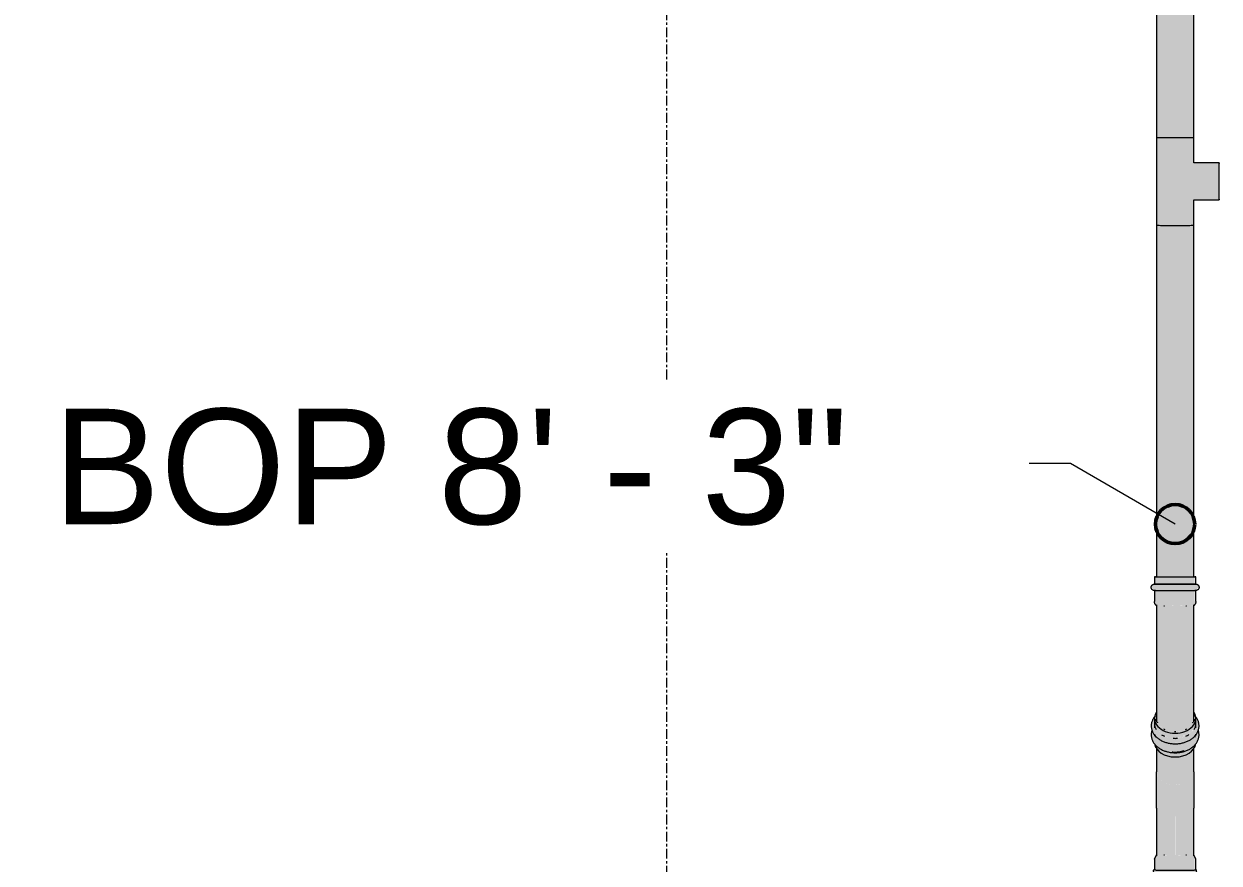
# Model space of a CAD drawing. Header units: inches. Extents: x -3679 to 241, y -496 to 1784.
# Drawn here: x -377.9 to -316.8, y 212.9 to 255.8 of the extents above; entities that cross this region are included whole.
import ezdxf

# ---------------------------------------------------------------- set-up
doc = ezdxf.new("R2010")
doc.units = ezdxf.units.IN
doc.header["$MEASUREMENT"] = 0
doc.linetypes.add('Grid Line', pattern=[0.875, 0.5, -0.125, 0.125, -0.125])
for name, color, linetype, lineweight in [('G-ANNO-DIMS', 251, 'Continuous', 9), ('P-PIPE', 1, 'Continuous', 9), ('S-GRID', 8, 'Continuous', 9)]:
    doc.layers.add(name, color=color, linetype=linetype, lineweight=lineweight)
doc.styles.add('Arial_1', font='arial.ttf', dxfattribs={"height": 5.901198})

# ---------------------------------------------------------------- blocks, each defined once
blk = doc.blocks.new('Victaulic-VicPress316-Elbow 90-45deg Style P568_P571 - Standard-1202875-LOWER PARKING')
at = {"layer": 'P-PIPE'}
for points in [[(-319.335, 219.024), (-319, 219.036), (-319, 219.268), (-319.093, 219.29), (-319.204, 219.279), (-319.4, 219.327), (-319.547, 219.394), (-319.622, 219.412), (-319.819, 219.586), (-319.88, 219.639), (-319.938, 219.7), (-319.957, 219.739), (-320.007, 219.788), (-320.017, 219.864), (-320.023, 219.872), (-320.021, 220.128), (-320.007, 220.253), (-320.007, 220.398), (-320.08, 220.32), (-320.172, 220.128), (-320.223, 219.905), (-320.171, 219.636), (-320.047, 219.455), (-319.888, 219.279), (-319.675, 219.139), (-319.47, 219.07)], [(-319, 219.532), (-319.011, 219.612), (-319.026, 219.616), (-319.257, 219.64), (-319.558, 219.739), (-319.626, 219.786), (-319.704, 219.84), (-319.833, 219.967), (-319.92, 220.123), (-319.95, 220.295), (-319.95, 220.573), (-320.007, 220.517), (-320.001, 220.046), (-319.622, 219.676), (-319.25, 219.59)], [(-319, 219.532), (-318.378, 219.676), (-317.993, 220.052), (-318.005, 220.529), (-318.05, 220.557), (-318.064, 220.205), (-318.098, 220.075), (-318.113, 220.06), (-318.191, 219.938), (-318.374, 219.786), (-318.547, 219.697), (-318.766, 219.635), (-319, 219.61), (-319, 219.564)], [(-319, 219.036), (-318.323, 219.14), (-318.12, 219.265), (-317.953, 219.455), (-317.829, 219.636), (-317.776, 219.905), (-317.89, 220.28), (-317.993, 220.399), (-317.978, 220.166), (-317.975, 220.115), (-317.973, 219.977), (-317.993, 219.788), (-318.052, 219.724), (-318.083, 219.672), (-318.378, 219.412), (-318.488, 219.378), (-318.6, 219.331), (-318.775, 219.294), (-318.953, 219.279), (-319, 219.268), (-319, 219.152)], [(-319, 219.268), (-319, 219.532), (-319.622, 219.676), (-320.007, 220.052), (-320.007, 219.788), (-319.922, 219.724), (-319.79, 219.61), (-319.622, 219.412), (-319.488, 219.395), (-319.371, 219.388), (-319.132, 219.313), (-319.042, 219.278)], [(-319, 219.268), (-318.846, 219.313), (-318.766, 219.351), (-318.585, 219.4), (-318.436, 219.398), (-318.378, 219.412), (-318.301, 219.503), (-318.222, 219.6), (-318.135, 219.682), (-317.993, 219.788), (-317.993, 220.052), (-318.378, 219.676), (-319, 219.532), (-319, 219.34)], [(-319, 218.811), (-319, 219.036), (-319.371, 219.036), (-319.677, 219.141), (-319.918, 219.311), (-320.007, 219.402), (-320.007, 219.329), (-319.622, 218.954), (-319.002, 218.811)], [(-319, 218.811), (-318.994, 218.813), (-318.376, 218.956), (-317.993, 219.329), (-317.993, 219.41), (-318.12, 219.265), (-318.325, 219.14), (-318.74, 219.073), (-319, 219.024)], [(-319, 216.886), (-319, 218.315), (-319.622, 218.458), (-319.95, 218.777), (-319.936, 217.444), (-319.861, 217.282), (-319.778, 217.178), (-319.672, 217.088), (-319.545, 217.011), (-319.401, 216.952), (-319.246, 216.912), (-319.165, 216.896)], [(-319, 216.886), (-318.723, 216.918), (-318.577, 216.959), (-318.461, 217.008), (-318.328, 217.088), (-318.217, 217.183), (-318.149, 217.266), (-318.107, 217.33), (-318.064, 217.444), (-318.05, 217.561), (-318.054, 218.773), (-318.378, 218.458), (-319, 218.315), (-319, 216.896)], [(-319, 215.698), (-319, 216.886), (-319.246, 216.912), (-319.325, 216.927), (-319.475, 216.977), (-319.672, 217.088), (-319.728, 217.127), (-319.823, 217.224), (-319.893, 217.33), (-319.936, 217.444), (-319.95, 217.444), (-319.936, 215.702), (-319.165, 215.698)], [(-319.248, 213.274), (-319.204, 213.28), (-319, 213.308), (-319, 215.698), (-319.95, 215.702), (-319.949, 213.288), (-319.891, 213.311), (-319.815, 213.281), (-319.729, 213.286), (-319.655, 213.29), (-319.535, 213.308), (-319.4, 213.291), (-319.25, 213.274)], [(-318.177, 213.28), (-318.168, 213.282), (-318.096, 213.311), (-318.05, 213.288), (-318.064, 215.702), (-319, 215.698), (-318.993, 213.307), (-318.6, 213.288), (-318.326, 213.289), (-318.18, 213.281)], [(-319, 213.09), (-319.007, 213.307), (-319.279, 213.277), (-319.611, 213.3), (-319.731, 213.286), (-319.847, 213.285), (-319.907, 213.309), (-320.007, 213.249), (-320.03, 213.213), (-320.007, 213.093), (-319.179, 213.09)], [(-319, 212.533), (-319, 213.09), (-320.007, 213.092), (-320.007, 212.536), (-319.277, 212.533)], [(-319, 213.09), (-317.993, 213.093), (-317.993, 213.094), (-317.97, 213.212), (-318.019, 213.272), (-318.111, 213.31), (-318.18, 213.281), (-318.463, 213.309), (-318.531, 213.292), (-318.789, 213.291), (-319, 213.308), (-319, 213.212)], [(-319, 212.533), (-317.993, 212.536), (-317.993, 213.093), (-319, 213.09), (-319, 212.534)], [(-319, 212.204), (-319, 212.533), (-320.009, 212.535), (-320.223, 212.373), (-320.157, 212.258), (-320.007, 212.207), (-319.205, 212.204)], [(-319, 211.829), (-319, 212.204), (-320.007, 212.205), (-320.007, 211.832), (-319.067, 211.829)], [(-319, 212.204), (-317.993, 212.207), (-317.834, 212.26), (-317.776, 212.373), (-317.89, 212.467), (-317.993, 212.536), (-319, 212.533), (-319, 212.286)], [(-319, 211.829), (-317.993, 211.832), (-317.993, 212.207), (-319, 212.204), (-319, 211.883)]]:
    blk.add_hatch(color=256, dxfattribs=at).paths.add_polyline_path(points, flags=0)
h = blk.add_hatch(color=256, dxfattribs=at)
h.paths.add_polyline_path([(-319, 215.698), (-318.05, 215.703), (-318.064, 217.444), (-318.107, 217.33), (-318.217, 217.183), (-318.328, 217.088), (-318.461, 217.008), (-318.525, 216.977), (-318.754, 216.912), (-318.835, 216.896), (-319, 216.886), (-319, 215.698)], flags=0)
h.paths.add_polyline_path([(-318.064, 215.702), (-318.064, 215.703), (-318.07, 216.206)], flags=0)
for p, q in [((-320.059, 220.285), (-320.059, 220.02)), ((-317.941, 220.02), (-317.941, 220.285)), ((-320.059, 219.473), (-320.059, 219.397)), ((-317.941, 219.397), (-317.941, 219.473)), ((-319.95, 218.777), (-319.95, 217.561)), ((-318.05, 217.561), (-318.05, 218.777)), ((-319.95, 215.703), (-319.95, 213.264)), ((-318.05, 213.267), (-318.05, 215.703)), ((-320.059, 213.094), (-319.95, 213.312)), ((-320.059, 213.094), (-320.059, 212.538)), ((-317.941, 213.094), (-318.05, 213.312)), ((-317.941, 212.538), (-317.941, 213.094)), ((-320.059, 212.209), (-320.059, 211.833)), ((-317.941, 211.833), (-317.941, 212.209))]:
    blk.add_line(p, q, dxfattribs=at)
at = {"layer": 'P-PIPE', "flags": 128}
for points in [[(-320.013, 220.421), (-320.04, 220.39), (-320.065, 220.358), (-320.089, 220.325), (-320.111, 220.291), (-320.131, 220.256), (-320.15, 220.22), (-320.166, 220.184), (-320.181, 220.147), (-320.193, 220.109), (-320.203, 220.071), (-320.212, 220.033), (-320.218, 219.994), (-320.222, 219.954), (-320.223, 219.915), (-320.223, 219.876), (-320.22, 219.837), (-320.215, 219.797), (-320.208, 219.759), (-320.199, 219.72), (-320.188, 219.682), (-320.174, 219.645), (-320.159, 219.608), (-320.141, 219.572), (-320.122, 219.537), (-320.101, 219.502), (-320.078, 219.469), (-320.054, 219.436), (-320.028, 219.405), (-320, 219.374), (-319.971, 219.344), (-319.94, 219.316), (-319.909, 219.288), (-319.875, 219.262), (-319.841, 219.236), (-319.805, 219.212), (-319.768, 219.189), (-319.73, 219.167), (-319.691, 219.146), (-319.651, 219.127), (-319.611, 219.109), (-319.569, 219.092), (-319.526, 219.076), (-319.483, 219.061), (-319.439, 219.048), (-319.395, 219.036), (-319.35, 219.026), (-319.305, 219.016), (-319.259, 219.008), (-319.212, 219.002), (-319.166, 218.996), (-319.119, 218.992), (-319.072, 218.989), (-319.025, 218.988), (-319, 218.988)], [(-319, 218.988), (-318.953, 218.989), (-318.906, 218.991), (-318.859, 218.994), (-318.813, 218.999), (-318.766, 219.005), (-318.72, 219.012), (-318.674, 219.02), (-318.629, 219.03), (-318.584, 219.042), (-318.54, 219.054), (-318.497, 219.068), (-318.454, 219.083), (-318.412, 219.099), (-318.371, 219.117), (-318.33, 219.136), (-318.291, 219.156), (-318.252, 219.177), (-318.215, 219.199), (-318.178, 219.223), (-318.143, 219.248), (-318.109, 219.274), (-318.077, 219.301), (-318.045, 219.329), (-318.015, 219.358), (-317.987, 219.388), (-317.96, 219.419), (-317.935, 219.451), (-317.911, 219.484), (-317.889, 219.518), (-317.869, 219.553), (-317.85, 219.589), (-317.834, 219.625), (-317.819, 219.662), (-317.807, 219.7), (-317.797, 219.738), (-317.788, 219.776), (-317.782, 219.815), (-317.778, 219.855), (-317.777, 219.894), (-317.777, 219.933), (-317.78, 219.973), (-317.785, 220.012), (-317.792, 220.05), (-317.801, 220.089), (-317.812, 220.127), (-317.826, 220.164), (-317.841, 220.201), (-317.858, 220.237), (-317.878, 220.272), (-317.899, 220.307), (-317.922, 220.34), (-317.946, 220.373), (-317.972, 220.405), (-317.993, 220.428)], [(-319.153, 218.575), (-319.128, 218.572), (-319.089, 218.569), (-319.05, 218.567), (-319.011, 218.566), (-319, 218.566)], [(-319, 218.566), (-318.961, 218.566), (-318.922, 218.568), (-318.883, 218.571), (-318.844, 218.575), (-318.805, 218.58), (-318.766, 218.586), (-318.728, 218.593), (-318.69, 218.601), (-318.653, 218.611), (-318.615, 218.622), (-318.579, 218.633), (-318.556, 218.641)], [(-319.95, 215.703), (-319.95, 215.808), (-319.95, 215.913), (-319.95, 216.018), (-319.95, 216.122), (-319.95, 216.226), (-319.95, 216.328), (-319.95, 216.43), (-319.95, 216.53), (-319.95, 216.629), (-319.95, 216.727), (-319.95, 216.823), (-319.95, 216.917), (-319.95, 217.009), (-319.95, 217.099), (-319.95, 217.187), (-319.95, 217.273), (-319.95, 217.356), (-319.95, 217.436), (-319.95, 217.513), (-319.95, 217.561)], [(-318.05, 217.561), (-318.05, 217.485), (-318.05, 217.407), (-318.05, 217.326), (-318.05, 217.242), (-318.05, 217.156), (-318.05, 217.067), (-318.05, 216.976), (-318.05, 216.883), (-318.05, 216.788), (-318.05, 216.692), (-318.05, 216.593), (-318.05, 216.494), (-318.05, 216.393), (-318.05, 216.291), (-318.05, 216.188), (-318.05, 216.084), (-318.05, 215.98), (-318.05, 215.875), (-318.05, 215.77), (-318.05, 215.703)], [(-320.004, 212.539), (-320.017, 212.539), (-320.029, 212.539), (-320.039, 212.539), (-320.048, 212.539), (-320.056, 212.538), (-320.063, 212.538), (-320.072, 212.537), (-320.123, 212.525), (-320.084, 212.211), (-320.067, 212.209), (-320.059, 212.208), (-320.052, 212.208), (-320.044, 212.208), (-320.034, 212.208), (-320.024, 212.208), (-320.011, 212.207), (-319.997, 212.207), (-319.982, 212.207), (-319.965, 212.207), (-319.946, 212.207), (-319.926, 212.207), (-319.904, 212.206), (-319.882, 212.206), (-319.857, 212.206), (-319.831, 212.206), (-319.804, 212.206), (-319.776, 212.206), (-319.747, 212.205), (-319.716, 212.205), (-319.684, 212.205), (-319.651, 212.205), (-319.617, 212.205), (-319.582, 212.205), (-319.546, 212.205), (-319.51, 212.205), (-319.472, 212.205), (-319.434, 212.204), (-319.395, 212.204), (-319.355, 212.204), (-319.315, 212.204), (-319.274, 212.204), (-319.233, 212.204), (-319.191, 212.204), (-319.15, 212.204), (-319.107, 212.204), (-319.065, 212.204), (-319.023, 212.204), (-319, 212.204)], [(-319, 212.204), (-318.958, 212.204), (-318.915, 212.204), (-318.873, 212.204), (-318.831, 212.204), (-318.789, 212.204), (-318.748, 212.204), (-318.707, 212.204), (-318.667, 212.204), (-318.627, 212.204), (-318.587, 212.204), (-318.549, 212.205), (-318.511, 212.205), (-318.473, 212.205), (-318.437, 212.205), (-318.402, 212.205), (-318.367, 212.205), (-318.333, 212.205), (-318.301, 212.205), (-318.27, 212.205), (-318.24, 212.206), (-318.211, 212.206), (-318.183, 212.206), (-318.156, 212.206), (-318.131, 212.206), (-318.108, 212.206), (-318.085, 212.206), (-318.065, 212.207), (-318.045, 212.207), (-318.027, 212.207), (-318.011, 212.207), (-317.996, 212.207), (-317.983, 212.208), (-317.971, 212.208), (-317.961, 212.208), (-317.952, 212.208), (-317.944, 212.208), (-317.937, 212.209), (-317.928, 212.209), (-317.877, 212.222), (-317.916, 212.536), (-317.933, 212.538), (-317.94, 212.538), (-317.948, 212.539), (-317.956, 212.539), (-317.965, 212.539), (-317.976, 212.539), (-317.989, 212.539)]]:
    blk.add_lwpolyline(points, dxfattribs=at)
at = {"layer": 'P-PIPE'}
for centre, major_axis, ratio, start_param, end_param in [((-319, 220.285), (1.059, 0), 0.7103, 2.734062, 4.712389), ((-319, 220.02), (1.059, 0), 0.7103, 2.827433, 3.550962), ((-319, 220.285), (0.95, 0), 0.7103, 3.42763, 3.485499), ((-319, 220.285), (1.059, 0), 0.7103, 4.712389, 6.690716), ((-319, 220.285), (0.95, 0), 0.7103, 5.939279, 5.997148), ((-319, 220.02), (1.059, 0), 0.7103, 5.882009, 6.597345), ((-319, 220.285), (0.95, 0), 0.7103, 4.040361, 4.12126), ((-319, 220.285), (0.95, 0), 0.7103, 4.682985, 4.712389), ((-319, 220.285), (0.95, 0), 0.7103, 4.712389, 4.741793), ((-319, 220.285), (0.95, 0), 0.7103, 5.303517, 5.384417), ((-319, 220.02), (1.059, 0), 0.7103, 5.24633, 5.442265), ((-319, 220.02), (1.059, 0), 0.7103, 4.000946, 4.176862), ((-319, 220.02), (1.059, 0), 0.7103, 4.611402, 4.712389), ((-319, 220.02), (1.059, 0), 0.7103, 4.712389, 4.822203), ((-319, 213.312), (0.95, 0), 0.004526, 4.055861, 4.108072), ((-319, 213.312), (0.95, 0), 0.004526, 5.316706, 5.368917), ((-319, 212.538), (1.059, 0), 0.004526, 2.827433, 4.712389), ((-319, 212.209), (1.059, 0), 0.004526, 2.852019, 4.712389), ((-319, 212.538), (1.059, 0), 0.004526, 4.712389, 6.597345), ((-319, 212.209), (1.059, 0), 0.004526, 4.712389, 6.547244), ((-319, 211.833), (1.059, 0), 0.004526, 2.827433, 4.712389), ((-319, 211.833), (1.059, 0), 0.004526, 4.712389, 6.597345)]:
    blk.add_ellipse(centre, major_axis=major_axis, ratio=ratio, start_param=start_param, end_param=end_param, dxfattribs=at)
blk = doc.blocks.new('Victaulic-VicPress316-Elbow 90-45deg Style P568_P571 - Standard-1202908-LOWER PARKING')
at = {"layer": 'P-PIPE'}
for points in [[(-319, 227.155), (-319, 227.53), (-320.007, 227.53), (-320.007, 227.155), (-319.311, 227.155)], [(-319, 226.826), (-319, 227.155), (-320.047, 227.142), (-320.166, 227.103), (-320.223, 226.99), (-320.156, 226.93), (-320.007, 226.826), (-319.233, 226.826)], [(-319, 226.826), (-317.993, 226.826), (-317.776, 226.99), (-317.834, 227.103), (-317.993, 227.155), (-318.378, 227.155), (-318.378, 227.155), (-319, 227.155), (-319, 226.908)], [(-318.821, 226.269), (-317.993, 226.269), (-317.993, 226.826), (-319, 226.826), (-319, 226.269)], [(-319, 226.051), (-319, 226.269), (-319.311, 226.269), (-319.311, 226.269), (-320.007, 226.269), (-320.03, 226.151), (-319.981, 226.091), (-319.891, 226.051), (-319.82, 226.081), (-319.537, 226.051), (-319.469, 226.068), (-319.211, 226.069), (-319.001, 226.051)], [(-319, 226.051), (-318.993, 226.052), (-318.721, 226.083), (-318.389, 226.06), (-318.269, 226.074), (-318.153, 226.077), (-318.093, 226.053), (-317.993, 226.114), (-317.97, 226.151), (-317.993, 226.269), (-319, 226.269), (-319, 226.099)], [(-319, 223.661), (-319.007, 226.052), (-319.4, 226.072), (-319.674, 226.071), (-319.832, 226.08), (-319.903, 226.051), (-319.95, 226.075), (-319.936, 223.661), (-319.045, 223.661)], [(-319, 223.661), (-318.05, 223.661), (-318.05, 226.075), (-318.109, 226.051), (-318.185, 226.081), (-318.271, 226.074), (-318.345, 226.071), (-318.463, 226.051), (-318.562, 226.067), (-318.796, 226.08), (-319, 226.051)], [(-319, 221.127), (-319, 223.661), (-319.95, 223.661), (-319.95, 223.661), (-319.936, 221.683), (-319.893, 221.57), (-319.823, 221.463), (-319.728, 221.367), (-319.611, 221.285), (-319.475, 221.217), (-319.325, 221.168), (-319.165, 221.138)], [(-319, 221.127), (-318.835, 221.138), (-318.675, 221.168), (-318.525, 221.217), (-318.389, 221.285), (-318.272, 221.367), (-318.177, 221.463), (-318.084, 221.63), (-318.064, 221.683), (-318.05, 221.799), (-318.064, 223.661), (-319, 223.661), (-319, 221.138)], [(-319, 219.61), (-319, 221.127), (-319.165, 221.138), (-319.325, 221.168), (-319.475, 221.217), (-319.622, 221.293), (-319.77, 221.41), (-319.823, 221.463), (-319.916, 221.63), (-319.936, 221.683), (-319.95, 221.799), (-319.936, 220.205), (-319.903, 220.076), (-319.882, 220.052), (-319.809, 219.938), (-319.622, 219.784), (-319.453, 219.697), (-319.234, 219.635), (-319.024, 219.615)], [(-319, 219.61), (-318.974, 219.616), (-318.689, 219.656), (-318.442, 219.739), (-318.378, 219.784), (-318.32, 219.818), (-318.167, 219.967), (-318.08, 220.123), (-318.05, 220.289), (-318.064, 221.683), (-318.107, 221.57), (-318.177, 221.463), (-318.272, 221.367), (-318.389, 221.285), (-318.525, 221.217), (-318.689, 221.165), (-318.835, 221.138), (-319, 221.127), (-319, 219.614)], [(-319.335, 218.568), (-319, 218.58), (-319.009, 218.813), (-319.624, 218.956), (-320.007, 219.33), (-320.007, 219.411), (-320.103, 219.537), (-320.171, 219.636), (-320.178, 219.675), (-320.223, 219.446), (-320.172, 219.223), (-320.08, 219.031), (-319.888, 218.822), (-319.675, 218.683)], [(-319, 218.58), (-318.76, 218.597), (-318.323, 218.684), (-318.12, 218.809), (-317.89, 219.071), (-317.776, 219.446), (-317.828, 219.642), (-317.829, 219.636), (-317.993, 219.41), (-317.993, 219.329), (-318.379, 218.954), (-319, 218.811), (-319, 218.597)], [(-319, 218.315), (-319.001, 218.58), (-319.371, 218.58), (-319.709, 218.706), (-319.925, 218.862), (-320.007, 218.946), (-319.996, 218.822), (-319.622, 218.458), (-319.205, 218.362)], [(-319, 218.315), (-318.378, 218.458), (-317.993, 218.832), (-317.993, 218.953), (-318.153, 218.788), (-318.325, 218.684), (-318.923, 218.586), (-319, 218.568), (-319, 218.543)]]:
    blk.add_hatch(color=256, dxfattribs=at).paths.add_polyline_path(points, flags=0)
h = blk.add_hatch(color=256, dxfattribs=at)
h.paths.add_polyline_path([(-318.795, 227.53), (-318.689, 227.155), (-317.993, 227.155), (-317.993, 227.53), (-318.689, 227.53)], flags=0)
h.paths.add_polyline_path([(-319, 227.155), (-318.729, 227.297), (-318.795, 227.53), (-319, 227.53)], flags=0)
h.paths.add_polyline_path([(-319, 227.155), (-318.689, 227.155), (-318.729, 227.297)], flags=0)
h = blk.add_hatch(color=256, dxfattribs=at)
h.paths.add_polyline_path([(-319.311, 226.826), (-320.007, 226.826), (-320.007, 226.269), (-319.311, 226.269), (-319.311, 226.718)], flags=0)
h.paths.add_polyline_path([(-319.234, 226.269), (-319, 226.269), (-319.004, 226.826), (-319.311, 226.826), (-319.311, 226.269)], flags=0)
h = blk.add_hatch(color=256, dxfattribs=at)
h.paths.add_polyline_path([(-319.178, 219.274), (-319.096, 219.292), (-319.209, 219.347), (-319.41, 219.399), (-319.536, 219.391), (-319.311, 219.299), (-319.179, 219.274)], flags=0)
h.paths.add_polyline_path([(-319.683, 219.471), (-319.713, 219.525), (-319.863, 219.684), (-319.947, 219.725), (-319.91, 219.665), (-319.706, 219.482)], flags=0)
h.paths.add_polyline_path([(-320.007, 219.849), (-320.007, 220.196), (-320.028, 220.047), (-320.015, 219.86)], flags=0)
h = blk.add_hatch(color=256, dxfattribs=at)
h.paths.add_polyline_path([(-318.891, 219.293), (-318.753, 219.298), (-318.479, 219.383), (-318.468, 219.393), (-318.633, 219.39), (-318.795, 219.34), (-318.882, 219.302)], flags=0)
h.paths.add_polyline_path([(-318.315, 219.473), (-318.271, 219.504), (-318.047, 219.736), (-318.072, 219.728), (-318.185, 219.642), (-318.315, 219.473)], flags=0)
h.paths.add_polyline_path([(-317.993, 219.864), (-317.97, 219.991), (-317.993, 220.196), (-317.993, 219.984)], flags=0)
for p, q in [((-320.059, 227.53), (-320.059, 227.155)), ((-317.941, 227.155), (-317.941, 227.53)), ((-320.059, 226.826), (-320.059, 226.269)), ((-317.941, 226.269), (-317.941, 226.826)), ((-319.95, 226.095), (-319.95, 223.661)), ((-318.05, 223.661), (-318.05, 226.098)), ((-319.95, 221.799), (-319.95, 220.092)), ((-318.05, 220.092), (-318.05, 221.799)), ((-320.059, 219.955), (-320.059, 219.809)), ((-317.941, 219.81), (-317.941, 219.955))]:
    blk.add_line(p, q, dxfattribs=at)
at = {"layer": 'P-PIPE', "flags": 128}
for points in [[(-320.059, 226.826), (-320.066, 226.826), (-320.072, 226.826), (-320.079, 226.827), (-320.085, 226.828), (-320.092, 226.829), (-320.098, 226.831), (-320.104, 226.832), (-320.111, 226.834), (-320.117, 226.836), (-320.123, 226.839), (-320.129, 226.842), (-320.135, 226.844), (-320.141, 226.848), (-320.146, 226.851), (-320.152, 226.855), (-320.157, 226.858), (-320.162, 226.862), (-320.167, 226.867), (-320.172, 226.871), (-320.177, 226.876), (-320.181, 226.881), (-320.186, 226.886), (-320.19, 226.891), (-320.194, 226.896), (-320.197, 226.902), (-320.201, 226.907), (-320.204, 226.913), (-320.207, 226.919), (-320.21, 226.925), (-320.212, 226.931), (-320.215, 226.937), (-320.217, 226.943), (-320.218, 226.95), (-320.22, 226.956), (-320.221, 226.962), (-320.222, 226.969), (-320.223, 226.975), (-320.223, 226.982), (-320.223, 226.989), (-320.223, 226.995), (-320.223, 227.002), (-320.222, 227.008), (-320.222, 227.015), (-320.221, 227.021), (-320.219, 227.028), (-320.218, 227.034), (-320.216, 227.04), (-320.214, 227.047), (-320.211, 227.053), (-320.209, 227.059), (-320.206, 227.065), (-320.203, 227.071), (-320.199, 227.076), (-320.196, 227.082), (-320.192, 227.087), (-320.188, 227.092), (-320.184, 227.098), (-320.179, 227.102), (-320.175, 227.107), (-320.17, 227.112), (-320.165, 227.116), (-320.16, 227.12), (-320.155, 227.124), (-320.149, 227.128), (-320.144, 227.131), (-320.138, 227.135), (-320.132, 227.138), (-320.126, 227.14), (-320.12, 227.143), (-320.114, 227.145), (-320.108, 227.147), (-320.102, 227.149), (-320.095, 227.151), (-320.089, 227.152), (-320.082, 227.153), (-320.076, 227.154), (-320.069, 227.155), (-320.063, 227.155), (-320.059, 227.155)], [(-319, 227.155), (-319.042, 227.155), (-319.085, 227.155), (-319.127, 227.155), (-319.169, 227.155), (-319.21, 227.155), (-319.252, 227.155), (-319.293, 227.155), (-319.333, 227.155), (-319.373, 227.155), (-319.412, 227.155), (-319.451, 227.155), (-319.489, 227.155), (-319.526, 227.155), (-319.562, 227.155), (-319.598, 227.155), (-319.632, 227.155), (-319.666, 227.155), (-319.698, 227.155), (-319.73, 227.155), (-319.76, 227.155), (-319.789, 227.155), (-319.816, 227.155), (-319.843, 227.155), (-319.867, 227.155), (-319.891, 227.155), (-319.913, 227.155), (-319.934, 227.155), (-319.953, 227.155), (-319.971, 227.155), (-319.987, 227.155), (-320.002, 227.155), (-320.015, 227.155), (-320.026, 227.155), (-320.036, 227.155), (-320.044, 227.155), (-320.05, 227.155), (-320.055, 227.155), (-320.058, 227.155), (-320.059, 227.155), (-320.059, 227.155)], [(-320.059, 227.155), (-320.058, 227.155), (-320.056, 227.155), (-320.051, 227.155), (-320.045, 227.155), (-320.038, 227.155), (-320.029, 227.155), (-320.018, 227.155), (-320.005, 227.155)], [(-320.002, 226.826), (-320.015, 226.826), (-320.026, 226.826), (-320.036, 226.826), (-320.044, 226.826), (-320.05, 226.826), (-320.055, 226.826), (-320.058, 226.826), (-320.059, 226.826), (-320.059, 226.826)], [(-320.059, 226.826), (-320.058, 226.826), (-320.056, 226.826), (-320.051, 226.826), (-320.045, 226.826), (-320.038, 226.826), (-320.029, 226.826), (-320.018, 226.826), (-320.005, 226.826), (-319.991, 226.826), (-319.975, 226.826), (-319.958, 226.826), (-319.939, 226.826), (-319.919, 226.826), (-319.897, 226.826), (-319.874, 226.826), (-319.849, 226.826), (-319.823, 226.826), (-319.796, 226.826), (-319.768, 226.826), (-319.738, 226.826), (-319.707, 226.826), (-319.675, 226.826), (-319.642, 226.826), (-319.607, 226.826), (-319.572, 226.826), (-319.536, 226.826), (-319.499, 226.826), (-319.461, 226.826), (-319.423, 226.826), (-319.384, 226.826), (-319.344, 226.826), (-319.304, 226.826), (-319.263, 226.826), (-319.222, 226.826), (-319.18, 226.826), (-319.138, 226.826), (-319.096, 226.826), (-319.054, 226.826), (-319.011, 226.826), (-319, 226.826)], [(-317.941, 227.155), (-317.942, 227.155), (-317.944, 227.155), (-317.949, 227.155), (-317.954, 227.155), (-317.962, 227.155), (-317.971, 227.155), (-317.982, 227.155), (-317.995, 227.155), (-318.009, 227.155), (-318.025, 227.155), (-318.042, 227.155), (-318.061, 227.155), (-318.081, 227.155), (-318.103, 227.155), (-318.126, 227.155), (-318.151, 227.155), (-318.177, 227.155), (-318.204, 227.155), (-318.232, 227.155), (-318.262, 227.155), (-318.293, 227.155), (-318.325, 227.155), (-318.358, 227.155), (-318.393, 227.155), (-318.428, 227.155), (-318.464, 227.155), (-318.501, 227.155), (-318.539, 227.155), (-318.577, 227.155), (-318.616, 227.155), (-318.656, 227.155), (-318.696, 227.155), (-318.737, 227.155), (-318.778, 227.155), (-318.82, 227.155), (-318.862, 227.155), (-318.904, 227.155), (-318.946, 227.155), (-318.989, 227.155), (-319, 227.155)], [(-319, 226.826), (-318.958, 226.826), (-318.915, 226.826), (-318.873, 226.826), (-318.831, 226.826), (-318.79, 226.826), (-318.748, 226.826), (-318.707, 226.826), (-318.667, 226.826), (-318.627, 226.826), (-318.588, 226.826), (-318.549, 226.826), (-318.511, 226.826), (-318.474, 226.826), (-318.437, 226.826), (-318.402, 226.826), (-318.368, 226.826), (-318.334, 226.826), (-318.302, 226.826), (-318.27, 226.826), (-318.24, 226.826), (-318.211, 226.826), (-318.184, 226.826), (-318.157, 226.826), (-318.132, 226.826), (-318.109, 226.826), (-318.087, 226.826), (-318.066, 226.826), (-318.047, 226.826), (-318.029, 226.826), (-318.013, 226.826), (-317.998, 226.826), (-317.985, 226.826), (-317.974, 226.826), (-317.964, 226.826), (-317.956, 226.826), (-317.95, 226.826), (-317.945, 226.826), (-317.942, 226.826), (-317.941, 226.826), (-317.941, 226.826)], [(-317.998, 227.155), (-317.985, 227.155), (-317.974, 227.155), (-317.964, 227.155), (-317.956, 227.155), (-317.95, 227.155), (-317.945, 227.155), (-317.942, 227.155), (-317.941, 227.155), (-317.941, 227.155)], [(-317.941, 226.826), (-317.942, 226.826), (-317.944, 226.826), (-317.949, 226.826), (-317.954, 226.826), (-317.962, 226.826), (-317.971, 226.826), (-317.982, 226.826), (-317.995, 226.826)], [(-317.941, 227.155), (-317.934, 227.155), (-317.928, 227.154), (-317.921, 227.154), (-317.915, 227.153), (-317.908, 227.152), (-317.902, 227.15), (-317.896, 227.148), (-317.889, 227.147), (-317.883, 227.144), (-317.877, 227.142), (-317.871, 227.139), (-317.865, 227.136), (-317.859, 227.133), (-317.854, 227.13), (-317.848, 227.126), (-317.843, 227.122), (-317.838, 227.118), (-317.832, 227.114), (-317.828, 227.11), (-317.823, 227.105), (-317.818, 227.1), (-317.814, 227.095), (-317.81, 227.09), (-317.806, 227.085), (-317.803, 227.079), (-317.799, 227.074), (-317.796, 227.068), (-317.793, 227.062), (-317.79, 227.056), (-317.788, 227.05), (-317.785, 227.044), (-317.783, 227.038), (-317.782, 227.031), (-317.78, 227.025), (-317.779, 227.018), (-317.778, 227.012), (-317.777, 227.005), (-317.777, 226.999), (-317.776, 226.992), (-317.777, 226.986), (-317.777, 226.979), (-317.777, 226.972), (-317.778, 226.966), (-317.779, 226.959), (-317.781, 226.953), (-317.782, 226.947), (-317.784, 226.94), (-317.786, 226.934), (-317.789, 226.928), (-317.791, 226.922), (-317.794, 226.916), (-317.797, 226.91), (-317.801, 226.905), (-317.804, 226.899), (-317.808, 226.894), (-317.812, 226.888), (-317.816, 226.883), (-317.821, 226.878), (-317.825, 226.874), (-317.83, 226.869), (-317.835, 226.865), (-317.84, 226.861), (-317.845, 226.857), (-317.851, 226.853), (-317.856, 226.849), (-317.862, 226.846), (-317.868, 226.843), (-317.874, 226.84), (-317.88, 226.838), (-317.886, 226.835), (-317.892, 226.833), (-317.898, 226.831), (-317.905, 226.83), (-317.911, 226.829), (-317.918, 226.828), (-317.924, 226.827), (-317.931, 226.826), (-317.937, 226.826), (-317.941, 226.826)], [(-319.95, 226.051), (-319.959, 226.058), (-319.967, 226.065), (-319.975, 226.073), (-319.983, 226.08), (-319.99, 226.088), (-319.997, 226.097), (-320.004, 226.105), (-320.01, 226.114), (-320.016, 226.123), (-320.022, 226.132), (-320.027, 226.142), (-320.032, 226.152), (-320.037, 226.161), (-320.041, 226.172), (-320.045, 226.182), (-320.048, 226.192), (-320.051, 226.203), (-320.053, 226.213), (-320.055, 226.224), (-320.057, 226.235), (-320.058, 226.246), (-320.059, 226.257), (-320.059, 226.267), (-320.059, 226.269)], [(-317.941, 226.269), (-317.941, 226.259), (-317.942, 226.248), (-317.943, 226.237), (-317.944, 226.226), (-317.946, 226.215), (-317.949, 226.205), (-317.952, 226.194), (-317.955, 226.184), (-317.958, 226.173), (-317.962, 226.163), (-317.967, 226.153), (-317.972, 226.144), (-317.977, 226.134), (-317.983, 226.125), (-317.989, 226.116), (-317.995, 226.107), (-318.002, 226.098), (-318.009, 226.09), (-318.016, 226.082), (-318.024, 226.074), (-318.032, 226.066), (-318.04, 226.059), (-318.048, 226.053), (-318.05, 226.051)], [(-319.95, 223.661), (-319.95, 223.556), (-319.95, 223.451), (-319.95, 223.346), (-319.95, 223.242), (-319.95, 223.138), (-319.95, 223.035), (-319.95, 222.933), (-319.95, 222.833), (-319.95, 222.734), (-319.95, 222.636), (-319.95, 222.54), (-319.95, 222.445), (-319.95, 222.353), (-319.95, 222.262), (-319.95, 222.174), (-319.95, 222.089), (-319.95, 222.006), (-319.95, 221.925), (-319.95, 221.847), (-319.95, 221.799)], [(-318.05, 221.799), (-318.05, 221.875), (-318.05, 221.954), (-318.05, 222.036), (-318.05, 222.12), (-318.05, 222.206), (-318.05, 222.295), (-318.05, 222.386), (-318.05, 222.479), (-318.05, 222.574), (-318.05, 222.671), (-318.05, 222.77), (-318.05, 222.869), (-318.05, 222.97), (-318.05, 223.073), (-318.05, 223.176), (-318.05, 223.28), (-318.05, 223.384), (-318.05, 223.489), (-318.05, 223.594), (-318.05, 223.661)], [(-320.007, 220.214), (-320.018, 220.186), (-320.03, 220.151), (-320.04, 220.114), (-320.048, 220.078), (-320.053, 220.041), (-320.057, 220.003), (-320.059, 219.965), (-320.059, 219.955)], [(-317.941, 219.955), (-317.942, 219.993), (-317.945, 220.03), (-317.95, 220.068), (-317.958, 220.105), (-317.967, 220.141), (-317.978, 220.177), (-317.992, 220.212)], [(-320.181, 219.687), (-320.193, 219.65), (-320.203, 219.612), (-320.212, 219.573), (-320.218, 219.535), (-320.222, 219.495), (-320.223, 219.456), (-320.223, 219.417), (-320.22, 219.378), (-320.215, 219.339), (-320.208, 219.3), (-320.199, 219.262), (-320.187, 219.224), (-320.174, 219.187), (-320.159, 219.15), (-320.141, 219.114), (-320.122, 219.079), (-320.101, 219.045), (-320.078, 219.011), (-320.054, 218.979), (-320.028, 218.947), (-320, 218.916), (-319.971, 218.887), (-319.94, 218.858), (-319.908, 218.831), (-319.875, 218.805), (-319.84, 218.779), (-319.805, 218.755), (-319.768, 218.732), (-319.73, 218.711), (-319.691, 218.69), (-319.651, 218.671), (-319.61, 218.652), (-319.569, 218.636), (-319.526, 218.62), (-319.483, 218.605), (-319.439, 218.592), (-319.395, 218.58), (-319.35, 218.57), (-319.304, 218.56), (-319.259, 218.552), (-319.212, 218.546), (-319.166, 218.54), (-319.119, 218.536), (-319.072, 218.534), (-319.025, 218.532), (-319, 218.532)], [(-319, 218.532), (-318.953, 218.533), (-318.906, 218.535), (-318.859, 218.538), (-318.813, 218.543), (-318.766, 218.549), (-318.72, 218.556), (-318.675, 218.565), (-318.629, 218.574), (-318.585, 218.586), (-318.54, 218.598), (-318.497, 218.612), (-318.454, 218.627), (-318.412, 218.643), (-318.371, 218.661), (-318.33, 218.679), (-318.291, 218.699), (-318.252, 218.72), (-318.215, 218.743), (-318.179, 218.766), (-318.143, 218.791), (-318.109, 218.817), (-318.077, 218.843), (-318.045, 218.871), (-318.016, 218.9), (-317.987, 218.93), (-317.96, 218.961), (-317.935, 218.993), (-317.911, 219.026), (-317.889, 219.06), (-317.869, 219.095), (-317.85, 219.13), (-317.834, 219.167), (-317.819, 219.204), (-317.807, 219.241), (-317.797, 219.279), (-317.788, 219.318), (-317.782, 219.357), (-317.778, 219.396), (-317.777, 219.435), (-317.777, 219.474), (-317.78, 219.513), (-317.785, 219.552), (-317.792, 219.591), (-317.801, 219.629), (-317.812, 219.667), (-317.819, 219.687)]]:
    blk.add_lwpolyline(points, dxfattribs=at)
at = {"layer": 'P-PIPE'}
for centre, major_axis, ratio, start_param, end_param in [((-319, 227.53), (1.059, 0), 0.000191, 2.827433, 4.712389), ((-319, 227.53), (1.059, 0), 0.000191, 4.712389, 6.597345), ((-319, 227.155), (1.059, 0), 0.000191, 2.827433, 4.712389), ((-319, 226.826), (1.059, 0), 0.000191, 2.827433, 4.712389), ((-319, 227.155), (-1.059, 0), 0.000191, 1.570796, 3.455752), ((-319, 226.826), (1.059, 0), 0.000191, 4.712389, 6.597345), ((-319, 226.051), (0.95, 0), 0.000191, 4.055861, 4.108072), ((-319, 226.051), (0.95, 0), 0.000191, 5.316706, 5.368917), ((-319, 219.064), (1.059, 0), 0.707242, 3.236658, 4.712389), ((-319, 219.562), (1.059, 0), 0.707242, 3.310828, 3.455752), ((-319, 219.064), (1.059, 0), 0.707242, 4.712389, 6.190889), ((-319, 219.562), (1.059, 0), 0.707242, 5.969026, 6.113249)]:
    blk.add_ellipse(centre, major_axis=major_axis, ratio=ratio, start_param=start_param, end_param=end_param, dxfattribs=at)

msp = doc.modelspace()

# ---------------------------------------------------------------- hatches: boundary and pattern name
at = {"layer": 'P-PIPE'}
for points in [[(-319, 249.983), (-319, 389.495), (-319.95, 389.497), (-319.95, 249.987), (-319.475, 249.983), (-319.246, 249.983)], [(-319, 249.983), (-318.05, 249.987), (-318.05, 389.499), (-318.528, 389.495), (-319, 389.495), (-319, 249.983)], [(-318.049, 246.792), (-316.756, 246.792), (-316.759, 247.264), (-316.756, 248.694), (-318.049, 248.694), (-319.004, 247.739), (-318.083, 246.823)], [(-316.756, 246.792), (-316.756, 248.694), (-316.76, 247.493), (-316.757, 246.823)], [(-319, 227.53), (-319, 245.495), (-319.95, 245.497), (-319.948, 227.53), (-319.205, 227.53)], [(-318.982, 227.53), (-318.05, 227.53), (-318.05, 245.499), (-318.528, 245.495), (-319, 245.495), (-319, 227.53)]]:
    msp.add_hatch(color=256, dxfattribs=at).paths.add_polyline_path(points, flags=0)
h = msp.add_hatch(color=256, dxfattribs=at)
h.paths.add_polyline_path([(-318.085, 245.498), (-318.049, 245.499), (-318.049, 246.792), (-318.085, 246.823)], flags=0)
h.paths.add_polyline_path([(-319.004, 245.495), (-318.085, 245.498), (-318.085, 246.825), (-319.004, 247.739), (-318.049, 248.694), (-318.049, 249.987), (-318.528, 249.983), (-319.951, 249.985), (-319.951, 245.499), (-319.479, 245.495), (-319.25, 245.495)], flags=0)

# ---------------------------------------------------------------- linework, layer by layer
at = {"layer": 'G-ANNO-DIMS'}
for p, q in [((-324.357, 233.314), (-334.527, 233.314)), ((-319, 230.221), (-324.357, 233.314))]:
    msp.add_line(p, q, dxfattribs=at)
at = {"layer": 'G-ANNO-DIMS', "lineweight": 50}
msp.add_circle((-319, 230.221), 1, dxfattribs=at)
at = {"layer": 'P-PIPE'}
for p, q in [((-319.95, 389.499), (-319.95, 249.987)), ((-318.05, 249.987), (-318.05, 389.499)), ((-319.951, 249.987), (-319.951, 245.499)), ((-318.049, 248.693), (-318.049, 249.987)), ((-316.756, 248.694), (-318.049, 248.694)), ((-318.049, 245.499), (-318.049, 246.792)), ((-318.049, 246.792), (-316.756, 246.792)), ((-319.95, 245.499), (-319.95, 227.53)), ((-318.05, 227.53), (-318.05, 245.499))]:
    msp.add_line(p, q, dxfattribs=at)
for centre, major_axis, start_param, end_param in [((-319, 249.987), (0.951, 0), 3.141593, 3.399225), ((-319, 249.987), (0.951, 0), 3.404176, 3.661025), ((-319, 249.987), (0.951, 0), 3.665651, 3.922824), ((-319, 249.987), (0.951, 0), 3.927295, 4.184624), ((-319, 249.987), (0.95, 0), 3.926991, 4.183707), ((-319, 249.987), (0.951, 0), 4.188993, 4.446423), ((-319, 249.987), (0.95, 0), 4.18879, 4.445987), ((-319, 249.987), (0.951, 0), 4.450711, 4.708222), ((-319, 249.987), (0.95, 0), 4.45059, 4.708171), ((-319, 249.987), (-0.951, 0), 1.570842, 1.828429), ((-319, 249.987), (0.95, 0), 4.712389, 4.970329), ((-319, 249.987), (0.951, 0), 4.974153, 5.231821), ((-319, 249.987), (0.95, 0), 4.974188, 5.232513), ((-319, 249.987), (0.951, 0), 5.235852, 5.493621), ((-319, 249.987), (0.95, 0), 5.235988, 5.494793), ((-319, 249.987), (0.951, 0), 5.497498, 5.75542), ((-319, 249.987), (0.951, 0), 5.758984, 6.279019), ((-316.756, 247.743), (0, 0.951), 0.004167, 3.141593), ((-316.756, 247.743), (0, 0.951), 3.145759, 6.283185), ((-319, 245.499), (0.951, 0), 3.141593, 3.399225), ((-319, 245.499), (0.951, 0), 3.404176, 3.661025), ((-319, 245.499), (0.951, 0), 3.665651, 3.922824), ((-319, 245.499), (0.951, 0), 3.927295, 4.184624), ((-319, 245.499), (0.95, 0), 3.926991, 4.183707), ((-319, 245.499), (0.951, 0), 4.188993, 4.446423), ((-319, 245.499), (0.95, 0), 4.18879, 4.445987), ((-319, 245.499), (-0.951, 0), 1.309118, 1.56663), ((-319, 245.499), (0.95, 0), 4.45059, 4.708171), ((-319, 245.499), (0.951, 0), 4.712435, 4.970022), ((-319, 245.499), (0.95, 0), 4.712389, 4.970329), ((-319, 245.499), (0.951, 0), 4.974153, 5.231821), ((-319, 245.499), (0.95, 0), 4.974188, 5.232513), ((-319, 245.499), (0.951, 0), 5.235852, 5.493621), ((-319, 245.499), (0.95, 0), 5.235988, 5.494793), ((-319, 245.499), (0.951, 0), 5.497498, 5.75542), ((-319, 245.499), (0.951, 0), 5.758984, 6.017219), ((-319, 245.499), (0.951, 0), 6.019356, 6.279019)]:
    msp.add_ellipse(centre, major_axis=major_axis, ratio=0.004167, start_param=start_param, end_param=end_param, dxfattribs=at)
at = {"layer": 'S-GRID', "linetype": 'Grid Line'}
msp.add_line((-345, -484.257), (-345, 1771.743), dxfattribs=at)

# ---------------------------------------------------------------- block references
at = {"layer": 'P-PIPE'}
for name in ['Victaulic-VicPress316-Elbow 90-45deg Style P568_P571 - Standard-1202908-LOWER PARKING', 'Victaulic-VicPress316-Elbow 90-45deg Style P568_P571 - Standard-1202875-LOWER PARKING']:
    msp.add_blockref(name, (0, 0), dxfattribs=at)

# ---------------------------------------------------------------- next in the draw order: texts
at = {"layer": 'G-ANNO-DIMS', "insert": (-376.407, 236.118), "char_height": 5.9012, "width": 48.456, "attachment_point": 1, "line_spacing_factor": 0.938532, "style": 'Arial_1', "bg_fill": 3, "box_fill_scale": 1.25, "bg_fill_color": 0, "bg_fill_transparency": 0}
msp.add_mtext('BOP 8\' - 3"', dxfattribs=at)

doc.saveas('drawing.dxf')
